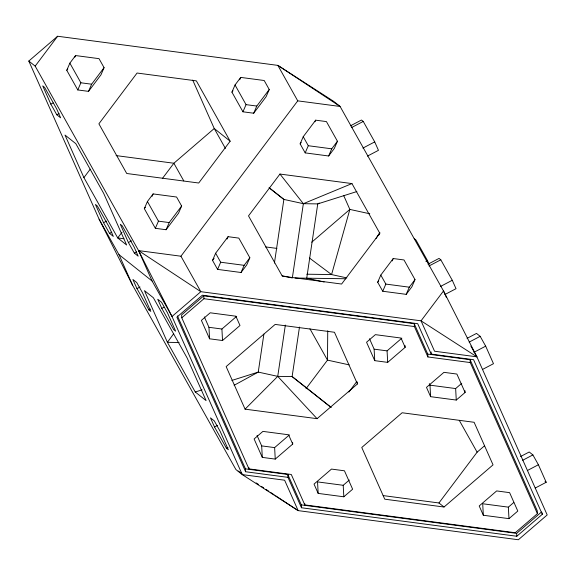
<?xml version="1.0" encoding="UTF-8"?>
<svg xmlns="http://www.w3.org/2000/svg" width="576" height="576" viewBox="0 0 576 576"><rect width="100%" height="100%" fill="white"/><g stroke="black" fill="none" stroke-linecap="round" stroke-linejoin="round"><path stroke-width="0.86" d="M327.737 330.739L327.492 360.122L306 388.699M263.894 334.073L258.25 372.096L234.115 385.294M274.421 263.088L283.874 199.418L269.222 187.819M245.074 409.154L317.066 418.68L357.43 383.954L334.454 332.266L275.162 324.418L226.145 366.588L245.074 409.154L277.74 376.366L285.35 325.08M279.958 174.053L351.95 183.578L379.793 233.251L341.604 284.04L282.319 276.192L248.508 215.878L279.958 174.053L303.358 203.688L292.334 277.97L282.168 275.746M299.477 327.06L292.126 376.582L331.2 407.506M66.773 70.301L69.869 63.137L75.571 55.555L99.022 58.658L104.069 67.658L100.973 74.822L88.531 91.368L77.782 89.95L66.773 70.301L67.81 68.918M74.88 57.146L75.571 55.555M77.782 89.95L80.885 82.786L69.869 63.137M88.531 91.368L91.634 84.204L104.069 67.658M144.331 208.663L147.427 201.499L153.13 193.918L176.587 197.021L181.634 206.028L178.538 213.192L166.097 229.738L155.347 228.312L144.331 208.663L145.368 207.288M152.1 196.308L153.13 193.918M155.347 228.312L158.443 221.148L147.427 201.499M166.097 229.738L169.193 222.574L181.634 206.028M231.934 92.153L235.037 84.989L240.732 77.407L264.19 80.51L269.237 89.51L266.141 96.674L253.699 113.22L242.95 111.802L231.934 92.153L232.97 90.77M239.702 79.79L240.732 77.407M242.95 111.802L246.046 104.638L235.037 84.989M253.699 113.22L256.795 106.056L269.237 89.51M212.537 260.395L215.633 253.224L228.074 236.686L238.824 238.104L249.84 257.753L246.737 264.917L241.034 272.498L217.584 269.395L212.537 260.395L214.092 258.322M227.045 239.069L228.074 236.686M217.584 269.395L220.68 262.231L215.633 253.224M241.034 272.498L244.138 265.334L249.84 257.753M300.139 143.878L303.235 136.714L315.677 120.168L326.426 121.594L337.442 141.242L334.339 148.406L328.644 155.988L305.186 152.885L300.139 143.878L301.176 142.502M314.986 121.759L315.677 120.168M305.186 152.885L308.282 145.721L303.235 136.714M328.644 155.988L331.74 148.824L337.442 141.242M377.698 282.247L380.801 275.083L393.242 258.538L403.985 259.956L415.001 279.605L411.905 286.769L406.202 294.35L382.745 291.247L377.698 282.247L378.734 280.865M392.206 260.921L393.242 258.538M382.745 291.247L385.848 284.083L380.801 275.083M406.202 294.35L409.298 287.186L415.001 279.605M379.03 234.857L379.793 233.251M376.085 238.5L379.858 232.416M173.693 333.677L167.422 342.324L195.264 391.997L206.093 400.615L187.171 358.049L153.36 297.734L144.446 290.635L167.422 342.324L179.114 342.497M275.652 495.77L298.145 510.617L284.63 480.211L242.28 474.61L171.994 316.49L138.586 250.61L35.172 66.118L57.636 36.245L277.855 65.383L333.72 101.39L340.092 106.459L443.506 290.952L476.906 356.839L547.2 514.951L518.364 539.755L298.145 510.617L242.28 474.61L235.908 469.541L132.494 285.048L99.094 219.161L28.8 61.049L57.636 36.245M83.909 177.61L64.987 135.043L75.816 143.662L103.658 193.334L126.641 245.023L117.72 237.924L83.909 177.61L90.252 169.171M122.04 232.178L117.72 237.924L123.962 238.752M162.533 178.315L173.873 163.238L214.243 128.513L192.722 80.1M230.162 141.192L198.72 183.017L126.727 173.491L98.885 123.818L137.066 73.03L196.358 80.878L230.162 141.192L214.243 128.513L225.418 148.457M470.858 346.039L476.906 356.839L421.042 320.825L200.822 291.686L171.994 316.49L152.1 281.016L138.586 250.61L180.936 256.212L297.742 100.858L340.092 106.459L277.855 65.383L297.742 100.858M348.876 392.054L356.875 381.42M383.184 495.59L438.934 502.97L477.122 452.182L484.582 445.759M203.789 295.834L181.613 314.914L181.771 317.786L248.94 468.878L291.29 474.487L304.805 504.893L515.246 532.735L537.422 513.662L537.264 510.782L470.095 359.69L427.745 354.089L414.23 323.683L203.789 295.834L203.947 298.714L181.771 317.786M311.731 242.208L349.855 209.412L369.778 213.782M204.329 316.894L208.958 327.305L221.911 329.018L236.686 316.303M222.53 340.517L239.998 325.49L235.858 316.195L210.204 312.797L201.391 320.386L209.578 338.803L222.53 340.517L221.911 329.018M257.047 435.478L261.677 445.889L274.63 447.602L289.404 434.887M369.497 338.746L374.126 349.157L387.072 350.87L401.854 338.155M292.716 444.074L288.576 434.779L262.922 431.388L254.11 438.97L262.296 457.387L275.249 459.101L292.716 444.074L292.615 442.31M405.158 347.342L401.026 338.047L375.372 334.649L366.552 342.238L374.746 360.655L387.691 362.369L405.158 347.342L405.065 345.571M318.168 493.402L314.028 484.099L331.495 469.08L344.448 470.794L352.634 489.211L343.822 496.793L318.168 493.402L317.542 481.903L343.202 485.294L349.301 480.046M429.3 383.616L429.991 385.164L455.645 388.562L461.75 383.306M465.084 392.479L456.89 374.054L443.945 372.341L426.478 387.367L430.61 396.67L456.264 400.061L465.084 392.479L464.983 390.708M444.031 507.024L493.042 464.861L474.12 422.287L402.127 412.762L361.757 447.487L384.739 499.183L444.031 507.024L438.934 502.97M483.329 515.254L479.196 505.958L496.663 490.932L509.609 492.646L517.802 511.063L508.982 518.645L483.329 515.254L482.71 503.755L508.363 507.146L513.792 502.481M177.458 315.907L245.455 468.871L287.806 474.473L301.32 504.878L516.65 533.369L541.483 512.006M287.806 474.473L287.957 477.346L301.478 507.758L516.809 536.249L542.311 514.303L542.232 512.87M319.306 203.054L317.75 203.904L303.358 203.688L283.874 199.418L269.107 187.747M50.832 104.126L42.725 85.882L44.633 87.401L56.563 108.691L60.617 117.814L56.801 114.768L50.832 104.126L53.129 102.924M56.801 114.768L59.09 113.566M103.55 222.71L95.436 204.466L97.351 205.992L109.282 227.275L113.335 236.398L109.519 233.359L103.55 222.71L106.61 221.112M109.519 233.359L111.809 232.157M350.46 125.806L361.483 120.031L363.247 121.435L374.717 141.905L378.461 150.322L367.438 156.103M128.39 242.496L120.283 224.251L122.191 225.77L134.129 247.054L138.182 256.176L134.359 253.138L128.39 242.496L131.45 240.89M351.439 127.627L363.247 121.435M134.359 253.138L136.656 251.935M362.909 148.09L374.717 141.905M136.958 288.598L132.898 279.475L136.721 282.521L142.69 293.162L150.797 311.407L148.889 309.888L136.958 288.598L140.011 286.999M148.889 309.888L150.415 309.082M161.798 308.376L157.745 299.254L161.568 302.299L167.53 312.941L175.644 331.186L173.729 329.666L161.798 308.376L164.095 307.174M425.858 261.317L427.435 260.496L415.966 240.026L414.202 238.622M428.026 264.175L439.042 258.401L440.806 259.805L452.275 280.274L456.019 288.691L445.003 294.466M428.998 265.99L440.806 259.805M440.474 286.459L452.275 280.274M214.517 426.967L210.463 417.845L214.286 420.883L220.248 431.532L228.362 449.777L226.447 448.25L214.517 426.967L217.577 425.362M226.447 448.25L227.981 447.451M467.057 338.357L476.503 333.41L480.175 336.334L485.683 346.154L493.481 363.701L482.465 369.475M469.159 342.108L480.175 336.334M473.875 352.346L485.683 346.154M520.56 456.53L529.222 451.994L532.894 454.918L538.402 464.746L546.199 482.285L535.183 488.059M522.662 460.282L532.894 454.918M527.386 470.52L538.402 464.746M303.358 203.688L351.95 183.578M356.904 191.534L317.75 203.904L306.727 278.186L324.13 281.995M195.264 391.997L202.075 389.844M231.862 380.434L258.25 372.096L277.74 376.366L292.126 376.582L330.804 407.153M306.749 274.205L331.574 274.572L346.831 277.913M295.034 278.014L345.744 278.762M80.885 82.786L91.634 84.204M246.046 104.638L256.795 106.056M308.282 145.721L331.74 148.824M116.1 155.592L173.873 163.238L183.766 180.878M158.443 221.148L169.193 222.574M265.442 246.895L276.948 248.422M220.68 262.231L244.138 265.334M385.848 284.083L409.298 287.186M203.947 298.714L414.382 326.556L427.903 356.962L470.254 362.563L537.422 513.662M476.906 356.839L434.556 351.23L421.042 320.825L443.506 290.952L446.429 297.526M287.957 477.346L245.614 471.744L176.882 317.138L202.385 295.2L417.715 323.69L431.23 354.096L473.58 359.705L542.311 514.303M349.142 364.867L327.492 360.122L309.931 328.788M138.586 250.61L200.822 291.686L180.936 256.212M238.162 471.024L241.913 473.494M256.154 482.904L258.408 484.387M261.403 486.367L263.657 487.85M265.903 489.334L268.906 491.314M270.403 492.307L274.154 494.784M309.42 257.998L331.574 274.572L349.855 209.412L343.67 195.494M28.8 61.049L35.172 66.118M545.026 481.349L546.199 482.285M99.094 219.161L118.98 254.642L152.1 281.016M277.74 376.366L317.066 418.68M459.281 420.365L477.122 452.182M427.435 260.496L429.134 264.319M118.98 254.642L132.494 285.048M357.206 382.169L357.43 383.954M516.65 533.369L516.809 536.249M508.363 507.146L508.982 518.645M470.095 359.69L470.254 362.563M455.645 388.562L456.264 400.061M431.114 351.943L431.23 354.096M429.991 385.164L430.61 396.67M427.745 354.089L427.903 356.962M414.23 323.683L414.382 326.556M387.072 350.87L387.691 362.369M374.126 349.157L374.746 360.655M343.202 485.294L343.822 496.793M304.733 503.453L304.805 504.893M301.32 504.878L301.478 507.758M274.63 447.602L275.249 459.101M261.677 445.889L262.296 457.387M248.861 467.446L248.94 468.878M245.455 468.871L245.614 471.744M208.958 327.305L209.578 338.803"/></g></svg>
